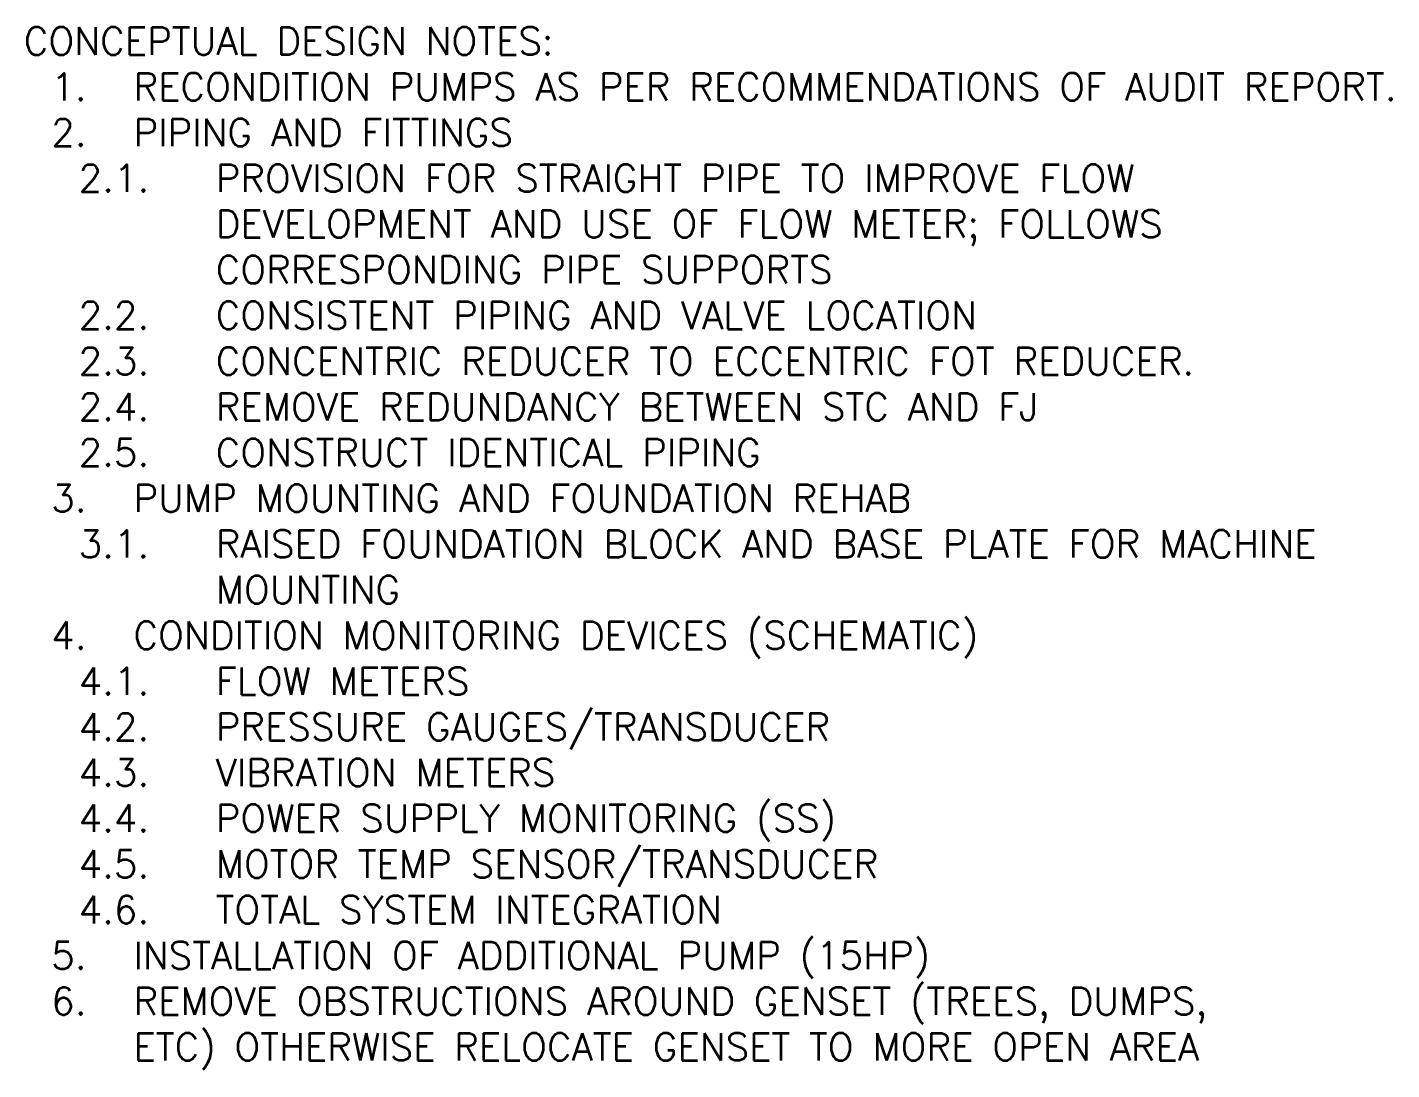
# Model space of a CAD drawing. Header units: inches. Extents: x 51172 to 63334, y -27893 to -10796.
# Drawn here: x 51395 to 55128, y -23689 to -20839 of the extents above; entities that cross this region are included whole.
import ezdxf

# ---------------------------------------------------------------- set-up
doc = ezdxf.new("R2010")
doc.units = ezdxf.units.IN
doc.header["$MEASUREMENT"] = 0
doc.layers.add('M-HVAC-PIPE-TEXT', color=2, linetype='Continuous', lineweight=25)
doc.styles.add('SIMS', font='simplex.shx')

msp = doc.modelspace()

# ---------------------------------------------------------------- texts
at = {"layer": 'M-HVAC-PIPE-TEXT', "color": 3, "insert": (51385.8, -20838.9, -422.2), "char_height": 75, "width": 3749.01, "attachment_point": 1, "style": 'SIMS'}
msp.add_mtext('\\A1;CONCEPTUAL DESIGN NOTES:\\P\\pi-225,l300,t300;1.^IRECONDITION PUMPS AS PER RECOMMENDATIONS OF AUDIT REPORT.\\P2.^IPIPING AND FITTINGS\\P\\pi-375,l525,t525,2775;2.1.^IPROVISION FOR STRAIGHT PIPE TO IMPROVE FLOW DEVELOPMENT AND USE OF FLOW METER; FOLLOWS CORRESPONDING PIPE SUPPORTS \\P2.2.^ICONSISTENT PIPING AND VALVE LOCATION\\P2.3.^ICONCENTRIC REDUCER TO ECCENTRIC FOT REDUCER.\\P2.4.^IREMOVE REDUNDANCY BETWEEN STC AND FJ\\P2.5.^ICONSTRUCT IDENTICAL PIPING \\P\\pi-225,l300,t300;3.^IPUMP MOUNTING AND FOUNDATION REHAB\\P\\pi-375,l525,t525,2775;3.1.^IRAISED FOUNDATION BLOCK AND BASE PLATE FOR MACHINE MOUNTING\\P\\pi-225,l300,t300;4.^ICONDITION MONITORING DEVICES (SCHEMATIC)\\P\\pi-375,l525,t525,2775;4.1.^IFLOW METERS\\P4.2.^IPRESSURE GAUGES/TRANSDUCER\\P4.3.^IVIBRATION METERS\\P4.4.^IPOWER SUPPLY MONITORING (SS)\\P4.5.^IMOTOR TEMP SENSOR/TRANSDUCER\\P4.6.^ITOTAL SYSTEM INTEGRATION\\P\\pi-225,l300,t300;5.^IINSTALLATION OF ADDITIONAL PUMP (15HP)\\P6.^IREMOVE OBSTRUCTIONS AROUND GENSET (TREES, DUMPS, ETC) OTHERWISE RELOCATE GENSET TO MORE OPEN AREA', dxfattribs=at)

doc.saveas('drawing.dxf')
